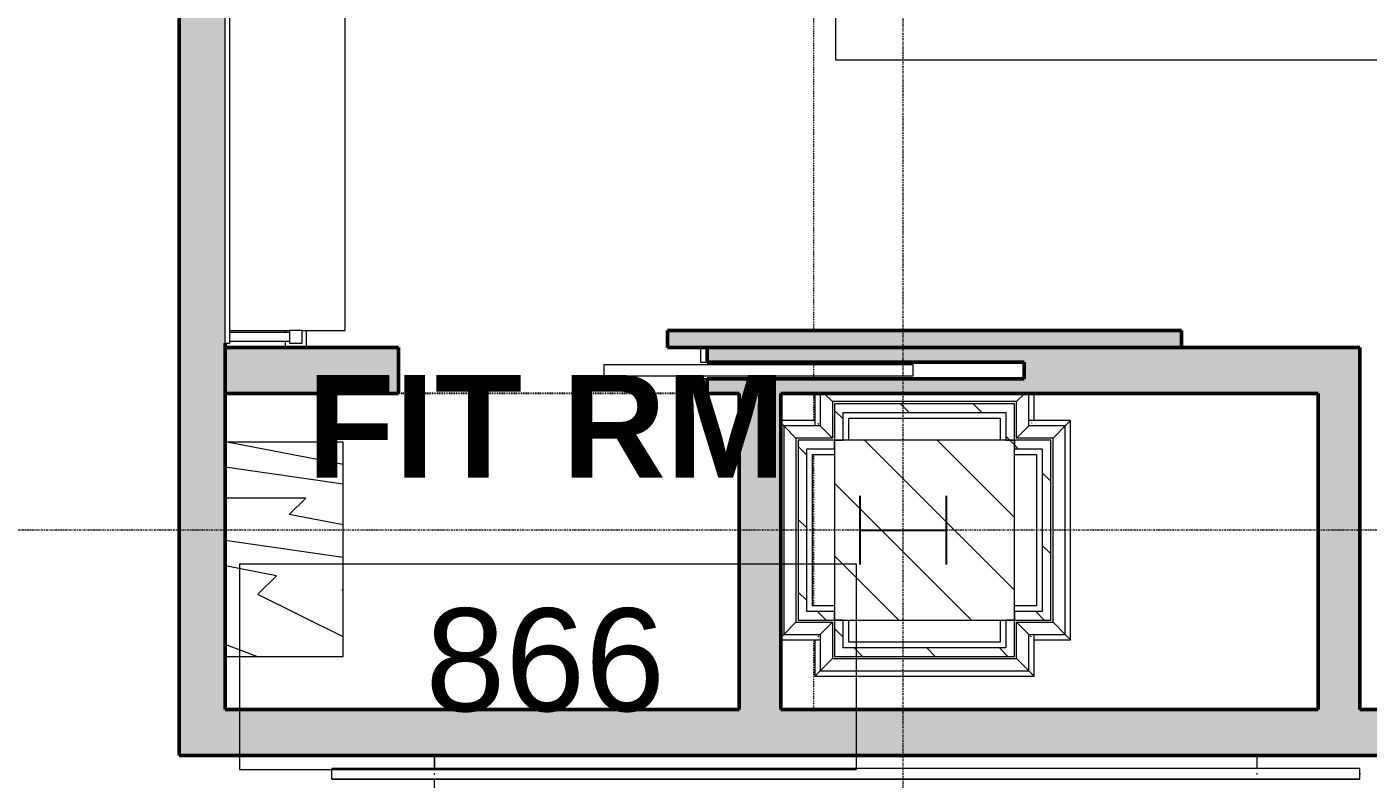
# Model space of a CAD drawing. Header units: inches. Extents: x -956 to 1409, y -1111 to 895.
# Drawn here: x 512.9 to 669.4, y -5.3 to 82.5 of the extents above; entities that cross this region are included whole.
import ezdxf

# ---------------------------------------------------------------- set-up
doc = ezdxf.new("R2010")
doc.units = ezdxf.units.IN
doc.header["$MEASUREMENT"] = 0
for name, pattern in [('Grid Line 1_4_', [0.4375, 0.25, -0.0625, 0.0625, -0.0625]), ('Hidden 3_32_', [0.140625, 0.09375, -0.046875]), ('Overhead 1_16_', [0.101562, 0.0625, -0.039062]), ('Overhead 1_16__2_', [0.101562, 0.0625, -0.039062])]:
    doc.linetypes.add(name, pattern=pattern)
for name, color, linetype, lineweight in [('A-AREA-IDEN', 2, 'Continuous', 9), ('A-DETL', 90, 'Continuous', 13), ('A-DOOR', 31, 'Continuous', 13), ('A-DOOR-FRAM', 31, 'Continuous', 20), ('A-FLOR', 192, 'Continuous', 13), ('A-FLOR-HRAL', 11, 'Continuous', 13), ('A-FLOR-LEVL', 51, 'Continuous', 9), ('A-FLOR-OVHD', 1, 'Overhead 1_16__2_', 9), ('A-WALL-PATT', 111, 'Continuous', 13), ('I-FURN', 30, 'Continuous', 9), ('I-WALL', 2, 'Continuous', 13), ('S-COLS', 52, 'Continuous', 13), ('S-COLS-SYMB', 171, 'Continuous', 20), ('S-GRID', 1, 'Continuous', 9)]:
    doc.layers.add(name, color=color, linetype=linetype, lineweight=lineweight)
doc.styles.add('Arial_3', font='arial.ttf', dxfattribs={"height": 12})
doc.styles.add('Arial_B', font='arialbd.ttf', dxfattribs={"height": 12})
pattern_1 = [(135, (0, 0), (-4.24264, -4.24264), [])]

# ---------------------------------------------------------------- blocks, each defined once
blk = doc.blocks.new('Top Rail Type - Top Rail_Internal_-5390335-8TH FLOOR TELECOM UNDERFLOOR ROUTING PLAN')
at = {"layer": 'A-FLOR-HRAL', "color": 53, "lineweight": 9}
for p, q in [((560.43, -4.06), (548.46, -4.06)), ((548.46, -4.78), (548.46, -4.59)), ((656.43, -4.06), (560.43, -4.06)), ((668.46, -4.06), (656.43, -4.06)), ((668.46, -4.59), (668.46, -4.78)), ((548.46, -5.31), (560.43, -5.31)), ((560.43, -5.31), (656.43, -5.31)), ((656.43, -5.31), (668.46, -5.31))]:
    blk.add_line(p, q, dxfattribs=at)
for points in [[(560.46, -4.78), (560.46, -4.75), (560.46, -4.69), (560.46, -4.62), (560.46, -4.59)], [(656.46, -4.59), (656.46, -4.62), (656.46, -4.69), (656.46, -4.75), (656.46, -4.78)]]:
    blk.add_open_spline(points, degree=3, dxfattribs=at)
blk = doc.blocks.new('Top Rail Type - Top Rail_Internal_-V124-8TH FLOOR TELECOM UNDERFLOOR ROUTING PLAN')
at = {"layer": 'A-FLOR-HRAL', "color": 53, "lineweight": 9}
for p, q in [((548.46, -5.31), (548.46, -4.06)), ((560.46, -4.06), (548.46, -4.06)), ((656.46, -4.06), (560.46, -4.06)), ((668.46, -4.06), (656.46, -4.06)), ((668.46, -5.31), (668.46, -4.06)), ((560.46, -5.31), (548.46, -5.31)), ((656.46, -5.31), (560.46, -5.31)), ((668.46, -5.31), (656.46, -5.31))]:
    blk.add_line(p, q, dxfattribs=at)
blk = doc.blocks.new('Clothes Shelf _ Rack - Clothes Shelf _ Rack-5513145-8TH FLOOR TELECOM UNDERFLOOR ROUTING PLAN')
at = {"layer": 'I-FURN', "color": 53}
for p, q in [((-24, 0), (24, 0)), ((-24, 0), (-24, -0.5)), ((24, 0), (24, -0.5)), ((24, -0.5), (-24, -0.5)), ((-23.76, -0.5), (-23.76, -7.5)), ((-22.76, -7.5), (-22.76, -0.5)), ((-22.5, -0.5), (-22.5, -7.5)), ((22.5, -7.5), (22.5, -0.5)), ((22.74, -0.5), (22.74, -7.5)), ((23.74, -7.5), (23.74, -0.5)), ((-23.76, -7), (-24.5, -7)), ((-22.5, -7.5), (-24, -7.5)), ((-24, -7.5), (-24, -9)), ((-22.5, -7), (-22.76, -7)), ((-22.5, -9), (-22.5, -7.5)), ((22.74, -7), (22.5, -7)), ((24, -7.5), (22.5, -7.5)), ((22.5, -7.5), (22.5, -9)), ((24, -7), (23.74, -7)), ((24, -9), (24, -7.5)), ((-24, -9), (-22.5, -9)), ((-22.5, -9), (-22.5, -14)), ((22.5, -14), (22.5, -9)), ((22.5, -9), (24, -9)), ((-24.5, -9.5), (-22.5, -9.5)), ((22.5, -9.5), (24, -9.5)), ((-22.5, -14), (22.5, -14))]:
    blk.add_line(p, q, dxfattribs=at)
blk = doc.blocks.new('Single-Pocket - 36_ x96_-5644768-8TH FLOOR TELECOM UNDERFLOOR ROUTING PLAN')
at = {"layer": 'A-DOOR', "color": 133, "lineweight": 20}
for p, q in [((-42, -0.6875), (-42, 0.6875)), ((-42, 0.6875), (-6, 0.6875)), ((-6, 0.6875), (-6, -0.6875)), ((-6, -0.6875), (-42, -0.6875))]:
    blk.add_line(p, q, dxfattribs=at)
at = {"layer": 'A-DOOR-FRAM', "color": 133}
for p, q in [((-17.25, 2.6875), (-18, 2.6875)), ((-17.25, 0.9625), (-17.25, 2.6875)), ((-18, 0.9625), (-17.25, 0.9625)), ((-17.25, -0.9625), (-18, -0.9625)), ((-17.25, -2.6875), (-17.25, -0.9625))]:
    blk.add_line(p, q, dxfattribs=at)
blk = doc.blocks.new('Plywood Cube - Plywood Cube - Pine-4332318-8TH FLOOR TELECOM UNDERFLOOR ROUTING PLAN')
at = {"layer": 'I-FURN'}
h = blk.add_hatch(dxfattribs=at)
h.set_pattern_fill('FP_57', color=256, style=0, pattern_type=2)
h.set_pattern_definition([(90, (0, 48), (-96, 6e-15), [96, -96]), (90, (48, 48), (-96, 6e-15), [96, -96]), (180, (48, 48), (-2e-14, -192), [48, -48]), (180, (48, 144), (-2e-14, -192), [48, -48]), (90, (0, 144), (-96, 6e-15), [48, -144]), (90, (48, 144), (-96, 6e-15), [48, -144]), (90, (0, 0), (-96, 6e-15), [48, -144]), (90, (48, 0), (-96, 6e-15), [48, -144]), (78.69, (12.966, 53.704), (96.001, 576), [38, -941.012]), (105.524, (22.95, 81.338), (-95.9989, 384.0006), [10, -1783.428]), (78.69, (22.749, 81.357), (96.001, 576.0002), [59, -920.012]), (75.96, (5.2, 55.214), (-0.001, 192), [49.19, -346.627]), (118.301, (22.304, 93.242), (-1248.00988, 2303.99466), [11, -2823.846]), (81.87, (22.246, 93.233), (95.9991, 768.0004), [28.604, -1329.041]), (109.983, (27.883, 117.09), (-479.99733, 1344.0009), [4.75, -2242.552]), (81.87, (27.857, 117.094), (95.9991, 768.0004), [24, -1333.645]), (68.962, (3.324, 76.95), (288.0068, 767.997), [37, -2637.251]), (118.301, (20.37, 104.434), (-1248.00988, 2303.99466), [8, -2826.846]), (79.114, (20.376, 104.42), (288.01243, 1535.9977), [25, -2516.735]), (135, (27.03, 127.054), (-96, 7e-15), [2.703, -268.826]), (90, (27.03, 127.05), (-96, 6e-15), [15, -177]), (63.435, (1.91, 94.21), (96, 0.0005), [32, -182.663]), (135, (19.654, 119.456), (-96, 7e-15), [4.703, -266.826]), (81.87, (19.629, 119.459), (95.9991, 768.0004), [22.222, -1335.423]), (63.435, (3.21, 107.6), (96, 0.0005), [28, -186.663]), (135, (17.95, 130.47), (-96, 7e-15), [3, -268.53]), (79.114, (17.963, 130.469), (288.01243, 1535.99772), [13.782, -2527.953]), (68.962, (4.207, 121.461), (288.0068, 767.99703), [17.608, -2656.642]), (159.444, (14.263, 136.479), (-1056.0003, 383.9991), [4, -1636.449]), (90, (14.26, 136.465), (-96, 6e-15), [5.59, -186.41]), (75.96, (18.71, 51.846), (-0.001, 192), [21, -374.818]), (118.301, (26.937, 66.348), (-1248.0099, 2303.99466), [6.66, -2828.186]), (79.114, (26.996, 66.325), (288.01243, 1535.9977), [76, -2465.735]), (79.114, (28.996, 50.588), (288.0124, 1535.9977), [42.203, -2499.532]), (105.068, (38.823, 85.263), (-95.99646, 384.001), [7, -2577.879]), (79.114, (38.861, 85.254), (288.01243, 1535.9977), [43, -2498.735]), (79.114, (36.042, 49.218), (288.0124, 1535.9977), [19.193, -2522.542]), (109.983, (42.762, 59.604), (-479.9973, 1344.0009), [9, -2238.302]), (84.806, (42.706, 59.61), (95.9918, 1152.0003), [33.914, -2086.795]), (79.114, (14.259, 142.054), (288.01243, 1535.99772), [1.982, -2539.753]), (68.962, (-0.004, 110.486), (288.0068, 767.99703), [11.755, -2662.495]), (68.962, (-0.007, 122.003), (288.0068, 767.99703), [23.565, -2650.685]), (79.114, (0.013, 130.747), (288.01243, 1535.9977), [13.498, -2528.237]), (72.897, (-0.018, 97.395), (288.00472, 959.99903), [10.718, -2600.764]), (75.964, (-0.002, 87.047), (-0.001, 192), [7.443, -388.375]), (75.964, (-0.004, 63.57), (-0.001, 192), [13.788, -382.03]), (81.87, (4.192, 48.001), (95.999, 768.0004), [7.281, -1350.364]), (74.055, (11.44, 47.999), (95.997, 384.0004), [5.913, -1391.868]), (90, (18.71, 48), (-96, 6e-15), [3.844, -188.156]), (74.055, (28.212, 48), (95.9969, 384.0004), [2.7, -1395.081]), (90, (36.02, 48), (-96, 6e-15), [1.22, -190.78]), (84.806, (18.847, 68.9), (95.9918, 1152.0003), [7.202, -2113.508]), (63.44, (19.5, 76.07), (96, 0.0005), [4, -210.66]), (90, (21.3, 65.64), (-96, 6e-15), [14, -178]), (63.44, (18.03, 59.16), (96, 0.0005), [7.26, -207.405]), (84.806, (17.992, 59.173), (95.9918, 1152.0003), [9.765, -2110.944]), (63.435, (22.76, 141.46), (96, 0.0005), [2.85, -211.814]), (63.435, (27.04, 142.05), (96, 0.0005), [2.184, -212.48]), (68.962, (31.223, 140.857), (288.00678, 767.99703), [3.367, -2670.883]), (63.435, (34.18, 139.23), (96, 0.0005), [5.34, -209.323]), (75.964, (43.53, 134.043), (-0.001, 192), [4.95, -390.867]), (109.983, (44.558, 131.223), (-479.99733, 1344.0009), [3, -2244.302]), (68.962, (44.556, 131.224), (288.00678, 767.99703), [6, -2668.251]), (90, (46.71, 136.825), (-96, 6e-15), [4, -188]), (45, (44.73, 138.846), (96, 0), [2.8, -268.73]), (63.435, (41.43, 140.94), (96, 0.0005), [3.43, -211.23]), (75.964, (47.023, 127.47), (-0.001, 192), [4.035, -391.783]), (75.964, (45.717, 93.39), (-0.001, 192), [9.427, -386.392]), (90, (96, 48), (-96, 6e-15), [96, -96]), (90, (48, 48), (-96, 6e-15), [96, -96]), (100.886, (82.896, 53.677), (-288.01243, 1535.9977), [38, -2503.735]), (74.932, (73.089, 81.328), (95.99646, 384.001), [10, -2574.879]), (100.886, (73.036, 81.315), (-288.01243, 1535.9977), [59, -2482.735]), (104.036, (90.8, 55.214), (0.001, 192), [49.19, -346.627]), (61.699, (73.696, 93.242), (1248.00988, 2303.99466), [11, -2823.846]), (98.13, (73.754, 93.233), (-95.9991, 768.0004), [28.604, -1329.041]), (70.017, (68.117, 117.09), (479.99733, 1344.0009), [4.75, -2242.552]), (98.13, (68.143, 117.094), (-95.9991, 768.0004), [24, -1333.645]), (111.038, (92.676, 76.95), (-288.00678, 767.99703), [37, -2637.251]), (61.699, (75.63, 104.434), (1248.00988, 2303.99466), [8, -2826.846]), (100.886, (75.624, 104.42), (-288.01243, 1535.99772), [25, -2516.735]), (45, (68.97, 127.054), (96, 0), [2.703, -268.826]), (90, (68.97, 127.05), (-96, 6e-15), [15, -177]), (116.565, (94.09, 94.21), (-96, 0.0005), [32, -182.663]), (45, (76.346, 119.456), (96, 0), [4.703, -266.826]), (98.13, (76.371, 119.459), (-95.9991, 768.0004), [22.222, -1335.423]), (116.565, (92.79, 107.6), (-96, 0.0005), [28, -186.663]), (45, (78.05, 130.47), (96, 0), [3, -268.53]), (100.886, (78.037, 130.469), (-288.01243, 1535.99772), [13.782, -2527.953]), (111.038, (91.793, 121.461), (-288.00678, 767.99703), [17.608, -2656.642]), (20.556, (81.737, 136.479), (1056.0003, 383.9991), [4, -1636.449]), (90, (81.74, 136.465), (-96, 6e-15), [5.59, -186.41]), (104.036, (77.29, 51.846), (0.001, 192), [21, -374.818]), (61.699, (69.063, 66.348), (1248.00988, 2303.99466), [6.66, -2828.186]), (100.886, (69.004, 66.325), (-288.01243, 1535.9977), [76, -2465.735]), (100.886, (67.004, 50.588), (-288.01243, 1535.9977), [42.203, -2499.532]), (74.932, (57.177, 85.263), (95.99646, 384.001), [7, -2577.879]), (100.886, (57.139, 85.254), (-288.01243, 1535.9977), [43, -2498.735]), (100.886, (59.958, 49.218), (-288.01243, 1535.9977), [19.193, -2522.542]), (70.017, (53.238, 59.604), (479.9973, 1344.0009), [9, -2238.302]), (95.194, (53.294, 59.61), (-95.9918, 1152.0003), [33.914, -2086.795]), (100.886, (81.741, 142.054), (-288.01243, 1535.99772), [1.982, -2539.753]), (111.038, (96.004, 110.486), (-288.00678, 767.99703), [11.755, -2662.495]), (111.038, (96.007, 122.003), (-288.00678, 767.99703), [23.565, -2650.685]), (100.886, (95.987, 130.747), (-288.01243, 1535.99772), [13.498, -2528.237]), (107.103, (96.018, 97.395), (-288.00472, 959.99903), [10.718, -2600.764]), (104.036, (96, 87.047), (0.001, 192), [7.443, -388.375]), (104.036, (96.004, 63.57), (0.001, 192), [13.788, -382.03]), (98.13, (91.808, 48.001), (-95.9991, 768.0004), [7.281, -1350.364]), (105.945, (84.56, 47.999), (-95.9969, 384.0004), [5.913, -1391.868]), (90, (77.29, 48), (-96, 6e-15), [3.844, -188.156]), (105.945, (67.788, 48), (-95.9969, 384.0004), [2.7, -1395.081]), (90, (59.98, 48), (-96, 6e-15), [1.22, -190.78]), (95.194, (77.153, 68.9), (-95.9918, 1152.0003), [7.202, -2113.508]), (116.565, (76.5, 76.07), (-96, 0.0005), [4, -210.663]), (90, (74.7, 65.64), (-96, 6e-15), [14, -178]), (116.565, (77.97, 59.16), (-96, 0.0005), [7.257, -207.405]), (95.194, (78.008, 59.173), (-95.9918, 1152.0003), [9.765, -2110.944]), (116.565, (73.24, 141.46), (-96, 0.0005), [2.85, -211.814]), (116.565, (68.96, 142.05), (-96, 0.0005), [2.184, -212.48]), (111.038, (64.777, 140.857), (-288.00678, 767.99703), [3.367, -2670.883]), (116.565, (61.82, 139.23), (-96, 0.0005), [5.34, -209.323]), (104.036, (52.47, 134.043), (0.001, 192), [4.95, -390.867]), (70.017, (51.442, 131.223), (479.99733, 1344.0009), [3, -2244.302]), (111.038, (51.444, 131.224), (-288.00678, 767.99703), [6, -2668.251]), (90, (49.29, 136.825), (-96, 6e-15), [4, -188]), (135, (51.27, 138.846), (-96, 7e-15), [2.8, -268.73]), (116.565, (54.57, 140.94), (-96, 0.0005), [3.43, -211.23]), (104.036, (48.977, 127.47), (0.001, 192), [4.035, -391.783]), (104.036, (50.283, 93.39), (0.001, 192), [9.427, -386.392]), (180, (96, 144), (-2e-14, -192), [48, -48]), (180, (96, 48), (-2e-14, -192), [48, -48]), (90, (96, 0), (-96, 6e-15), [48, -144]), (90, (96, 144), (-96, 6e-15), [48, -144]), (79.114, (13.104, 149.677), (288.01243, 1535.99772), [38, -2503.735]), (105.068, (22.911, 177.328), (-95.99646, 384.001), [10, -2574.879]), (79.114, (22.92, 177.324), (288.01243, 1535.99772), [14.948, -2526.787]), (75.964, (5.2, 151.213), (-0.001, 192), [42.038, -353.78]), (118.301, (22.286, 189.232), (-1248.00988, 2303.99466), [3.139, -2831.707]), (81.87, (22.275, 189.228), (95.9991, 768.0004), [2.799, -1354.846]), (68.962, (3.329, 172.948), (288.00678, 767.99703), [20.41, -2653.841]), (63.435, (1.81, 190.265), (96, 0.0005), [1.943, -212.72]), (75.964, (18.71, 147.846), (-0.001, 192), [21, -374.818]), (118.301, (26.937, 162.348), (-1248.00988, 2303.99466), [6.66, -2828.186]), (79.114, (26.951, 162.334), (288.01243, 1535.99772), [30.215, -2511.52]), (79.114, (28.996, 146.588), (288.01243, 1535.99772), [42.203, -2499.532]), (105.068, (38.823, 181.263), (-95.99646, 384.001), [7, -2577.879]), (79.114, (38.83, 181.26), (288.01243, 1535.99772), [10.939, -2530.796]), (79.114, (36.042, 145.218), (288.01243, 1535.99772), [19.193, -2522.542]), (109.983, (42.762, 155.604), (-479.99733, 1344.00092), [9, -2238.302]), (84.806, (42.706, 155.61), (95.99177, 1152.00028), [33.914, -2086.795]), (75.964, (-0.002, 183.047), (-0.001, 192), [7.443, -388.375]), (75.964, (-0.004, 159.57), (-0.001, 192), [13.788, -382.03]), (81.87, (4.192, 144.001), (95.9991, 768.0004), [7.281, -1350.364]), (74.055, (11.44, 143.999), (95.9969, 384.0004), [5.913, -1391.868]), (90, (18.71, 144), (-96, 6e-15), [3.844, -188.156]), (74.055, (28.212, 144), (95.9969, 384.0004), [2.7, -1395.081]), (90, (36.02, 144), (-96, 6e-15), [1.22, -190.78]), (84.806, (18.847, 164.9), (95.99177, 1152.00028), [7.202, -2113.508]), (63.435, (19.5, 172.07), (96, 0.0005), [4, -210.663]), (90, (21.3, 161.64), (-96, 6e-15), [14, -178]), (63.435, (18.03, 155.16), (96, 0.0005), [7.257, -207.405]), (84.806, (17.992, 155.173), (95.99177, 1152.00028), [9.765, -2110.944]), (75.964, (45.72, 189.39), (-0.001, 192), [2.69, -393.128]), (100.886, (82.896, 149.677), (-288.01243, 1535.99772), [38, -2503.735]), (74.932, (73.089, 177.328), (95.99646, 384.001), [10, -2574.879]), (100.886, (73.08, 177.324), (-288.01243, 1535.99772), [14.948, -2526.787]), (104.036, (90.8, 151.213), (0.001, 192), [42.038, -353.78]), (61.699, (73.714, 189.232), (1248.00988, 2303.99466), [3.139, -2831.707]), (98.13, (73.725, 189.228), (-95.9991, 768.00044), [2.799, -1354.846]), (111.038, (92.671, 172.948), (-288.00678, 767.99703), [20.41, -2653.841]), (116.565, (94.19, 190.265), (-96, 0.0005), [1.943, -212.72]), (104.036, (77.29, 147.846), (0.001, 192), [21, -374.818]), (61.699, (69.063, 162.348), (1248.00988, 2303.99466), [6.66, -2828.186]), (100.886, (69.049, 162.334), (-288.01243, 1535.99772), [30.215, -2511.52]), (100.886, (67.004, 146.588), (-288.01243, 1535.99772), [42.203, -2499.532]), (74.932, (57.177, 181.263), (95.99646, 384.001), [7, -2577.879]), (100.886, (57.17, 181.26), (-288.01243, 1535.99772), [10.939, -2530.796]), (100.886, (59.958, 145.218), (-288.01243, 1535.99772), [19.193, -2522.542]), (70.017, (53.238, 155.604), (479.99733, 1344.00092), [9, -2238.302]), (95.194, (53.294, 155.61), (-95.99177, 1152.00028), [33.914, -2086.795]), (104.036, (96, 183.047), (0.001, 192), [7.443, -388.375]), (104.036, (96.004, 159.57), (0.001, 192), [13.788, -382.03]), (98.13, (91.808, 144.001), (-95.9991, 768.0004), [7.281, -1350.364]), (105.945, (84.56, 143.999), (-95.9969, 384.0004), [5.913, -1391.868]), (90, (77.29, 144), (-96, 6e-15), [3.844, -188.156]), (105.945, (67.788, 144), (-95.9969, 384.0004), [2.7, -1395.081]), (90, (59.98, 144), (-96, 6e-15), [1.22, -190.78]), (95.194, (77.153, 164.9), (-95.99177, 1152.00028), [7.202, -2113.508]), (116.565, (76.5, 172.07), (-96, 0.0005), [4, -210.663]), (90, (74.7, 161.64), (-96, 6e-15), [14, -178]), (116.565, (77.97, 155.16), (-96, 0.0005), [7.257, -207.405]), (95.194, (78.008, 155.173), (-95.99177, 1152.00028), [9.765, -2110.944]), (104.036, (50.28, 189.39), (0.001, 192), [2.69, -393.128]), (79.114, (25.801, -0.008), (288.0124, 1535.9977), [44.052, -2497.683]), (75.96, (15.38, 0.001), (-0.001, 192), [7.153, -388.665]), (118.3, (20.823, 0.01), (-1248.0099, 2303.9947), [7.861, -2826.985]), (81.87, (22.639, 0.004), (95.999, 768.0004), [25.805, -1331.841]), (109.983, (27.883, 21.09), (-479.9973, 1344.0009), [4.75, -2242.552]), (81.87, (27.857, 21.094), (95.999, 768.0004), [24, -1333.645]), (68.962, (10.645, 0.002), (288.0068, 767.997), [16.59, -2657.66]), (118.3, (20.37, 8.434), (-1248.0099, 2303.9947), [8, -2826.846]), (79.114, (20.376, 8.42), (288.0124, 1535.9977), [25, -2516.735]), (135, (27.03, 31.054), (-96, 7e-15), [2.703, -268.826]), (90, (27.03, 31.05), (-96, 6e-15), [15, -177]), (63.44, (2.785, -0.05), (96, 0.0005), [30.06, -184.606]), (135, (19.654, 23.456), (-96, 7e-15), [4.703, -266.826]), (81.87, (19.629, 23.459), (95.999, 768.0004), [22.222, -1335.423]), (63.44, (3.21, 11.6), (96, 0.0005), [28, -186.66]), (135, (17.95, 34.47), (-96, 7e-15), [3, -268.53]), (79.114, (17.963, 34.469), (288.0124, 1535.9977), [13.782, -2527.953]), (68.962, (4.207, 25.461), (288.0068, 767.997), [17.608, -2656.642]), (159.444, (14.263, 40.479), (-1056.0003, 383.999), [4, -1636.449]), (90, (14.26, 40.465), (-96, 6e-15), [5.59, -186.41]), (79.114, (32.732, -0.009), (288.0124, 1535.9977), [45.785, -2495.95]), (79.114, (40.938, -0.006), (288.0124, 1535.9977), [32.061, -2509.674]), (79.114, (14.259, 46.054), (288.0124, 1535.9977), [1.982, -2539.753]), (68.962, (-0.004, 14.486), (288.0068, 767.997), [11.755, -2662.495]), (68.962, (-0.007, 26.003), (288.0068, 767.997), [23.565, -2650.685]), (79.114, (0.013, 34.747), (288.0124, 1535.9977), [13.498, -2528.237]), (72.897, (-0.018, 1.395), (288.0047, 959.999), [10.718, -2600.764]), (63.44, (22.76, 45.46), (96, 0.0005), [2.85, -211.814]), (63.44, (27.04, 46.05), (96, 0.0005), [2.184, -212.48]), (68.962, (31.223, 44.857), (288.0068, 767.997), [3.367, -2670.883]), (63.44, (34.18, 43.23), (96, 0.0005), [5.34, -209.32]), (75.964, (43.53, 38.043), (-0.001, 192), [4.95, -390.867]), (109.983, (44.558, 35.223), (-479.9973, 1344.0009), [3, -2244.302]), (68.962, (44.556, 35.224), (288.0068, 767.997), [6, -2668.251]), (90, (46.71, 40.825), (-96, 6e-15), [4, -188]), (45, (44.73, 42.846), (96, 0), [2.8, -268.73]), (63.44, (41.43, 44.94), (96, 0.0005), [3.43, -211.23]), (75.964, (47.023, 31.47), (-0.001, 192), [4.035, -391.783]), (75.96, (46.37, 0.001), (-0.001, 192), [6.736, -389.08]), (100.886, (70.199, -0.008), (-288.01243, 1535.9977), [44.052, -2497.683]), (104.036, (80.62, 0.001), (0.001, 192), [7.153, -388.665]), (61.699, (75.177, 0.01), (1248.0099, 2303.99466), [7.861, -2826.985]), (98.13, (73.361, 0.004), (-95.9991, 768.0004), [25.805, -1331.841]), (70.017, (68.117, 21.09), (479.9973, 1344.0009), [4.75, -2242.552]), (98.13, (68.143, 21.094), (-95.9991, 768.0004), [24, -1333.645]), (111.038, (85.355, 0.002), (-288.0068, 767.99703), [16.59, -2657.66]), (61.699, (75.63, 8.434), (1248.0099, 2303.99466), [8, -2826.846]), (100.886, (75.624, 8.42), (-288.01243, 1535.9977), [25, -2516.735]), (45, (68.97, 31.054), (96, 0), [2.703, -268.826]), (90, (68.97, 31.05), (-96, 6e-15), [15, -177]), (116.565, (93.215, -0.05), (-96, 0.0005), [30.057, -184.606]), (45, (76.346, 23.456), (96, 0), [4.703, -266.826]), (98.13, (76.371, 23.459), (-95.9991, 768.0004), [22.222, -1335.423]), (116.565, (92.79, 11.6), (-96, 0.0005), [28, -186.663]), (45, (78.05, 34.47), (96, 0), [3, -268.53]), (100.886, (78.037, 34.469), (-288.01243, 1535.9977), [13.782, -2527.953]), (111.038, (91.793, 25.461), (-288.0068, 767.99703), [17.608, -2656.642]), (20.556, (81.737, 40.479), (1056.0003, 383.9991), [4, -1636.449]), (90, (81.74, 40.465), (-96, 6e-15), [5.59, -186.41]), (100.886, (63.268, -0.009), (-288.0124, 1535.9977), [45.785, -2495.95]), (100.886, (55.062, -0.006), (-288.0124, 1535.9977), [32.061, -2509.674]), (100.886, (81.741, 46.054), (-288.01243, 1535.9977), [1.982, -2539.753]), (111.038, (96.004, 14.486), (-288.0068, 767.99703), [11.755, -2662.495]), (111.038, (96.007, 26.003), (-288.0068, 767.99703), [23.565, -2650.685]), (100.886, (95.987, 34.747), (-288.01243, 1535.9977), [13.498, -2528.237]), (107.103, (96.018, 1.395), (-288.00472, 959.99903), [10.718, -2600.764]), (116.565, (73.24, 45.46), (-96, 0.0005), [2.85, -211.814]), (116.56, (68.96, 46.05), (-96, 0.0005), [2.184, -212.48]), (111.038, (64.777, 44.857), (-288.0068, 767.997), [3.367, -2670.883]), (116.56, (61.82, 43.23), (-96, 0.0005), [5.34, -209.32]), (104.036, (52.47, 38.043), (0.001, 192), [4.95, -390.867]), (70.017, (51.442, 35.223), (479.9973, 1344.0009), [3, -2244.302]), (111.038, (51.444, 35.224), (-288.0068, 767.997), [6, -2668.251]), (90, (49.29, 40.825), (-96, 6e-15), [4, -188]), (135, (51.27, 42.846), (-96, 7e-15), [2.8, -268.73]), (116.56, (54.57, 44.94), (-96, 0.0005), [3.43, -211.23]), (104.036, (48.977, 31.47), (0.001, 192), [4.035, -391.783]), (104.04, (49.63, 0.001), (0.001, 192), [6.736, -389.08]), (90, (18.71, 48), (-96, 6e-15), [3.844, -188.156]), (74.055, (28.212, 48), (95.9969, 384.0004), [2.7, -1395.081]), (90, (36.02, 48), (-96, 6e-15), [1.22, -190.78]), (90, (77.29, 48), (-96, 6e-15), [3.844, -188.156]), (105.945, (67.788, 48), (-95.9969, 384.0004), [2.7, -1395.081]), (90, (59.98, 48), (-96, 6e-15), [1.22, -190.78])])
h.paths.add_polyline_path([(-12.5, 0.68), (-12.5, -6.88), (12.5, -6.88), (12.5, 6.87), (-12.5, 6.87)], flags=0)
at = {"layer": 'I-FURN', "color": 53}
for p, q in [((-12.5, 6.87), (-12.5, -6.88)), ((12.5, -6.88), (12.5, 6.87)), ((-12.5, -6.88), (12.5, -6.88))]:
    blk.add_line(p, q, dxfattribs=at)
blk = doc.blocks.new('18433_1 - AEO NY - CENTRAL_rvt-1-8TH FLOOR TELECOM UNDERFLOOR ROUTING PLAN')
at = {"layer": 'A-WALL-PATT', "lineweight": 5}
for points in [[(532.18, -2.56), (536.02, -2.56), (536.02, 421.19), (530.65, 421.19), (530.65, -2.56)], [(714.52, -2.56), (714.52, 2.81), (536.02, 2.81), (536.02, -2.56), (708.97, -2.56)]]:
    blk.add_hatch(color=9, dxfattribs=at).paths.add_polyline_path(points, flags=0)
at = {"layer": 'A-WALL-PATT'}
for points in [[(620.57, 45.08), (647.65, 45.08), (647.65, 47.08), (587.65, 47.08), (587.65, 45.08), (609.52, 45.08)], [(600.9, 2.81), (600.9, 39.71), (596.02, 39.71), (596.02, 2.81), (598.47, 2.81)], [(668.46, 2.81), (668.46, 39.71), (663.59, 39.71), (663.59, 2.81), (664.77, 2.81)]]:
    blk.add_hatch(color=253, dxfattribs=at).paths.add_polyline_path(points, flags=0)
h = blk.add_hatch(color=253, dxfattribs=at)
h.paths.add_polyline_path([(668.46, 39.71), (668.46, 45.08), (592.27, 45.08), (592.27, 43.36), (629.27, 43.36), (629.27, 41.43), (592.27, 41.43), (592.27, 39.71), (664.77, 39.71)], flags=0)
h.paths.add_polyline_path([(536.02, 39.71), (556.27, 39.71), (556.27, 45.08), (536.02, 45.08)], flags=0)
at = {"layer": 'S-COLS', "lineweight": 9}
h = blk.add_hatch(dxfattribs=at)
h.set_pattern_fill('FP_1', color=53, style=0, pattern_type=2)
h.set_pattern_definition(pattern_1)
h.paths.add_polyline_path([(627.15, 34.26), (628.15, 34.26), (628.15, 38.51), (607.15, 38.51), (607.15, 34.26), (608.15, 34.26), (608.15, 37.51), (627.15, 37.51)], flags=0)
h = blk.add_hatch(dxfattribs=at)
h.set_pattern_fill('FP_1', color=53, style=0, pattern_type=2)
h.set_pattern_definition(pattern_1)
h.paths.add_polyline_path([(607.15, 13.26), (607.15, 14.26), (603.9, 14.26), (603.9, 33.26), (607.15, 33.26), (607.15, 34.26), (602.9, 34.26), (602.9, 13.26)], flags=0)
h = blk.add_hatch(dxfattribs=at)
h.set_pattern_fill('FP_1', color=53, style=0, pattern_type=2)
h.set_pattern_definition(pattern_1)
h.paths.add_polyline_path([(609.52, 13.26), (628.15, 13.26), (628.15, 34.26), (607.15, 34.26), (607.15, 13.26)], flags=0)
h = blk.add_hatch(dxfattribs=at)
h.set_pattern_fill('FP_1', color=53, style=0, pattern_type=2)
h.set_pattern_definition(pattern_1)
h.paths.add_polyline_path([(631.62, 13.26), (632.4, 13.26), (632.4, 34.26), (628.15, 34.26), (628.15, 33.26), (631.4, 33.26), (631.4, 14.26), (628.15, 14.26), (628.15, 13.26)], flags=0)
h = blk.add_hatch(dxfattribs=at)
h.set_pattern_fill('FP_1', color=53, style=0, pattern_type=2)
h.set_pattern_definition(pattern_1)
h.paths.add_polyline_path([(620.57, 9.01), (628.15, 9.01), (628.15, 13.26), (627.15, 13.26), (627.15, 10.01), (608.15, 10.01), (608.15, 13.26), (607.15, 13.26), (607.15, 9.01)], flags=0)
at = {"layer": 'A-FLOR', "color": 253}
for p, q in [((560.46, -4.06), (560.46, -2.56)), ((560.46, -59.81), (560.46, -5.31))]:
    blk.add_line(p, q, dxfattribs=at)
at = {"layer": 'A-FLOR-LEVL', "color": 53}
for p, q in [((560.46, -2.56), (560.46, -4.06)), ((656.46, -2.56), (656.46, -4.06))]:
    blk.add_line(p, q, dxfattribs=at)
at = {"layer": 'A-FLOR-OVHD', "color": 53, "linetype": 'Overhead 1_16_'}
for p, q in [((604.68, 120.8), (604.68, 47.08)), ((604.68, 43.36), (604.68, 41.43)), ((604.68, 39.71), (604.68, 36.53)), ((604.68, 32.59), (604.68, 14.92)), ((604.68, 10.97), (604.68, 2.81))]:
    blk.add_line(p, q, dxfattribs=at)
at = {"layer": 'I-WALL', "color": 213, "lineweight": 50}
for p, q in [((530.65, 421.19), (530.65, -2.56)), ((647.65, 47.08), (587.65, 47.08)), ((587.65, 47.08), (587.65, 45.08)), ((647.65, 45.08), (647.65, 47.08)), ((536.02, 2.81), (536.02, 45.58)), ((556.27, 45.08), (536.02, 45.08)), ((536.02, 45.08), (536.02, 39.71)), ((556.27, 39.71), (556.27, 45.08)), ((587.65, 45.08), (647.65, 45.08)), ((668.46, 45.08), (592.27, 45.08)), ((592.27, 45.08), (592.27, 43.36)), ((668.46, 39.71), (668.46, 45.08)), ((592.27, 43.36), (629.27, 43.36)), ((629.27, 43.36), (629.27, 41.43)), ((629.27, 41.43), (592.27, 41.43)), ((592.27, 41.43), (592.27, 39.71)), ((536.02, 39.71), (556.27, 39.71)), ((592.27, 39.71), (596.02, 39.71)), ((596.02, 39.71), (596.02, 2.81)), ((600.9, 39.71), (663.59, 39.71)), ((600.9, 2.81), (600.9, 39.71)), ((663.59, 39.71), (663.59, 2.81)), ((668.46, 2.81), (668.46, 39.71)), ((596.02, 2.81), (536.02, 2.81)), ((663.59, 2.81), (600.9, 2.81)), ((714.52, 2.81), (668.46, 2.81)), ((530.65, -2.56), (536.02, -2.56)), ((536.02, -2.56), (714.52, -2.56))]:
    blk.add_line(p, q, dxfattribs=at)
at = {"layer": 'S-COLS', "color": 53, "lineweight": 9}
for p, q in [((604.86, 39.71), (604.86, 35.92)), ((605.48, 39.71), (605.48, 35.92)), ((606.9, 38.76), (605.94, 39.71)), ((628.4, 38.76), (629.35, 39.71)), ((629.81, 35.92), (629.81, 39.71)), ((630.44, 36.54), (630.44, 39.71)), ((606.9, 38.76), (606.9, 34.51)), ((628.4, 38.76), (606.9, 38.76)), ((628.4, 34.51), (628.4, 38.76)), ((604.86, 36.54), (600.9, 36.54)), ((608.81, 34.26), (608.81, 36.84)), ((608.81, 36.84), (626.48, 36.84)), ((626.48, 36.84), (626.48, 34.26)), ((634.69, 36.54), (629.81, 36.54)), ((634.69, 10.97), (634.69, 36.54)), ((602.65, 34.51), (601.23, 35.92)), ((601.23, 35.92), (601.23, 11.59)), ((605.48, 35.92), (601.23, 35.92)), ((602.65, 34.51), (602.65, 13.01)), ((606.9, 34.51), (602.65, 34.51)), ((606.9, 34.51), (605.48, 35.92)), ((628.4, 34.51), (629.81, 35.92)), ((632.65, 34.51), (628.4, 34.51)), ((634.06, 35.92), (629.81, 35.92)), ((632.65, 34.51), (634.06, 35.92)), ((632.65, 13.01), (632.65, 34.51)), ((634.06, 11.59), (634.06, 35.92)), ((604.56, 14.92), (604.56, 32.59)), ((604.56, 32.59), (607.15, 32.59)), ((628.15, 32.59), (630.73, 32.59)), ((630.73, 32.59), (630.73, 14.92)), ((607.15, 14.92), (604.56, 14.92)), ((630.73, 14.92), (628.15, 14.92)), ((602.65, 13.01), (601.23, 11.59)), ((602.65, 13.01), (606.9, 13.01)), ((606.9, 13.01), (605.48, 11.59)), ((606.9, 13.01), (606.9, 8.76)), ((608.81, 10.67), (608.81, 13.26)), ((626.48, 13.26), (626.48, 10.67)), ((628.4, 13.01), (632.65, 13.01)), ((628.4, 13.01), (629.81, 11.59)), ((628.4, 8.76), (628.4, 13.01)), ((632.65, 13.01), (634.06, 11.59)), ((600.9, 10.97), (605.48, 10.97)), ((601.23, 11.59), (605.48, 11.59)), ((604.86, 10.97), (604.86, 6.72)), ((605.48, 11.59), (605.48, 7.34)), ((629.81, 11.59), (634.06, 11.59)), ((629.81, 7.34), (629.81, 11.59)), ((630.44, 6.72), (630.44, 11.59)), ((630.44, 10.97), (634.69, 10.97)), ((626.48, 10.67), (608.81, 10.67)), ((606.9, 8.76), (605.48, 7.34)), ((606.9, 8.76), (628.4, 8.76)), ((628.4, 8.76), (629.81, 7.34)), ((604.86, 6.72), (630.44, 6.72)), ((605.48, 7.34), (629.81, 7.34))]:
    blk.add_line(p, q, dxfattribs=at)
at = {"layer": 'S-COLS', "color": 133, "lineweight": 20}
for p, q in [((628.15, 38.51), (607.15, 38.51)), ((607.15, 38.51), (607.15, 34.26)), ((628.15, 34.26), (628.15, 38.51)), ((608.15, 34.26), (608.15, 37.51)), ((608.15, 37.51), (627.15, 37.51)), ((627.15, 37.51), (627.15, 34.26)), ((607.15, 34.26), (602.9, 34.26)), ((602.9, 34.26), (602.9, 13.26)), ((603.9, 14.26), (603.9, 33.26)), ((603.9, 33.26), (607.15, 33.26)), ((607.15, 33.26), (607.15, 34.26)), ((607.15, 34.26), (608.15, 34.26)), ((628.15, 34.26), (607.15, 34.26)), ((607.15, 34.26), (607.15, 13.26)), ((627.15, 34.26), (628.15, 34.26)), ((632.4, 34.26), (628.15, 34.26)), ((628.15, 34.26), (628.15, 33.26)), ((628.15, 13.26), (628.15, 34.26)), ((628.15, 33.26), (631.4, 33.26)), ((631.4, 33.26), (631.4, 14.26)), ((632.4, 13.26), (632.4, 34.26)), ((607.15, 14.26), (603.9, 14.26)), ((607.15, 13.26), (607.15, 14.26)), ((628.15, 14.26), (628.15, 13.26)), ((631.4, 14.26), (628.15, 14.26)), ((602.9, 13.26), (607.15, 13.26)), ((608.15, 13.26), (607.15, 13.26)), ((607.15, 13.26), (607.15, 9.01)), ((607.15, 13.26), (628.15, 13.26)), ((608.15, 10.01), (608.15, 13.26)), ((628.15, 13.26), (627.15, 13.26)), ((627.15, 13.26), (627.15, 10.01)), ((628.15, 13.26), (632.4, 13.26)), ((628.15, 9.01), (628.15, 13.26)), ((627.15, 10.01), (608.15, 10.01)), ((607.15, 9.01), (628.15, 9.01))]:
    blk.add_line(p, q, dxfattribs=at)
at = {"layer": 'S-COLS', "color": 53, "lineweight": 9}
for points, knots in [([(601.23, 35.92), (601.18, 35.98), (601.1, 36.06), (600.99, 36.16), (600.94, 36.21), (600.92, 36.23)], [0, 0, 0, 0, 0.0833333, 0.125, 0.1666667, 0.1666667, 0.1666667, 0.1666667]), ([(604.87, 36.53), (604.87, 36.54), (604.86, 36.54), (604.86, 36.54), (604.86, 36.54), (604.86, 36.54)], [0.44444444, 0.44444444, 0.44444444, 0.44444444, 0.47222222, 0.5, 0.50005629, 0.50005629, 0.50005629, 0.50005629]), ([(605.3, 36.11), (605.28, 36.12), (605.26, 36.15), (605.23, 36.17), (605.22, 36.19)], [0.11111111, 0.11111111, 0.11111111, 0.11111111, 0.13888889, 0.16072826, 0.16072826, 0.16072826, 0.16072826]), ([(630.13, 36.23), (630.13, 36.24), (630.14, 36.25), (630.15, 36.26), (630.17, 36.28), (630.17, 36.28)], [0.19087005, 0.19087005, 0.19087005, 0.19087005, 0.19444444, 0.20833333, 0.22222222, 0.22222222, 0.22222222, 0.22222222]), ([(630.42, 36.53), (630.43, 36.54), (630.43, 36.54), (630.44, 36.54), (630.44, 36.54), (630.44, 36.54)], [0.44444444, 0.44444444, 0.44444444, 0.44444444, 0.47222222, 0.5, 0.50005629, 0.50005629, 0.50005629, 0.50005629]), ([(634.06, 35.92), (634.12, 35.97), (634.2, 36.06), (634.3, 36.16), (634.36, 36.22), (634.41, 36.27), (634.45, 36.31), (634.5, 36.35), (634.53, 36.39), (634.57, 36.42), (634.6, 36.46), (634.64, 36.5), (634.68, 36.53), (634.69, 36.54), (634.69, 36.54)], [0, 0, 0, 0, 0.0833333, 0.125, 0.1666667, 0.1875, 0.2083333, 0.25, 0.2708333, 0.2916667, 0.3333333, 0.375, 0.4166667, 0.5, 0.5, 0.5, 0.5]), ([(601.23, 11.59), (601.18, 11.54), (601.1, 11.46), (600.99, 11.35), (600.94, 11.3), (600.92, 11.28)], [0, 0, 0, 0, 0.0833333, 0.125, 0.1666667, 0.1666667, 0.1666667, 0.1666667]), ([(604.87, 10.98), (604.87, 10.98), (604.86, 10.97), (604.86, 10.97), (604.86, 10.97), (604.86, 10.97)], [0.44444444, 0.44444444, 0.44444444, 0.44444444, 0.47222222, 0.5, 0.50005629, 0.50005629, 0.50005629, 0.50005629]), ([(605.3, 11.41), (605.28, 11.39), (605.26, 11.36), (605.23, 11.34), (605.22, 11.32)], [0.11111111, 0.11111111, 0.11111111, 0.11111111, 0.13888889, 0.16072826, 0.16072826, 0.16072826, 0.16072826]), ([(630, 11.41), (630.01, 11.39), (630.04, 11.36), (630.07, 11.34), (630.08, 11.32)], [0.11111111, 0.11111111, 0.11111111, 0.11111111, 0.13888889, 0.16072826, 0.16072826, 0.16072826, 0.16072826]), ([(630.42, 10.98), (630.43, 10.98), (630.43, 10.97), (630.44, 10.97), (630.44, 10.97), (630.44, 10.97)], [0.44444444, 0.44444444, 0.44444444, 0.44444444, 0.47222222, 0.5, 0.50005629, 0.50005629, 0.50005629, 0.50005629]), ([(634.06, 11.59), (634.12, 11.54), (634.2, 11.46), (634.3, 11.35), (634.36, 11.29), (634.41, 11.24), (634.45, 11.2), (634.5, 11.16), (634.53, 11.12), (634.57, 11.09), (634.6, 11.05), (634.64, 11.01), (634.68, 10.98), (634.69, 10.97), (634.69, 10.97)], [0, 0, 0, 0, 0.0833333, 0.125, 0.1666667, 0.1875, 0.2083333, 0.25, 0.2708333, 0.2916667, 0.3333333, 0.375, 0.4166667, 0.5, 0.5, 0.5, 0.5]), ([(605.48, 7.34), (605.43, 7.29), (605.35, 7.21), (605.24, 7.1), (605.18, 7.04), (605.14, 6.99), (605.09, 6.95), (605.05, 6.91), (605.01, 6.87), (604.98, 6.84), (604.94, 6.8), (604.9, 6.76), (604.87, 6.73), (604.86, 6.72), (604.86, 6.72)], [0, 0, 0, 0, 0.0833333, 0.125, 0.1666667, 0.1875, 0.2083333, 0.25, 0.2708333, 0.2916667, 0.3333333, 0.375, 0.4166667, 0.5, 0.5, 0.5, 0.5]), ([(629.81, 7.34), (629.87, 7.29), (629.95, 7.21), (630.05, 7.1), (630.11, 7.04), (630.16, 6.99), (630.2, 6.95), (630.25, 6.91), (630.28, 6.87), (630.32, 6.84), (630.35, 6.8), (630.39, 6.76), (630.43, 6.73), (630.44, 6.72), (630.44, 6.72)], [0, 0, 0, 0, 0.0833333, 0.125, 0.1666667, 0.1875, 0.2083333, 0.25, 0.2708333, 0.2916667, 0.3333333, 0.375, 0.4166667, 0.5, 0.5, 0.5, 0.5])]:
    blk.add_open_spline(points, degree=3, knots=knots, dxfattribs=at)
at = {"layer": 'S-GRID', "linetype": 'Grid Line 1_4_'}
for p, q in [((615.18, -423.37), (615.18, 870.85)), ((965.79, 23.76), (-931.82, 23.76))]:
    blk.add_line(p, q, dxfattribs=at)
at = {"color": 53, "lineweight": 9}
for name, p, rotation in [('Clothes Shelf _ Rack - Clothes Shelf _ Rack-5513145-8TH FLOOR TELECOM UNDERFLOOR ROUTING PLAN', (536.02, 69.58), 90.00000000000006), ('Single-Pocket - 36_ x96_-5644768-8TH FLOOR TELECOM UNDERFLOOR ROUTING PLAN', (574.27, 42.4), 180), ('Plywood Cube - Plywood Cube - Pine-4332318-8TH FLOOR TELECOM UNDERFLOOR ROUTING PLAN', (542.9, 21.51), 90.00000000000011)]:
    blk.add_blockref(name, p, dxfattribs=dict(at, rotation=rotation))
for name in ['Top Rail Type - Top Rail_Internal_-5390335-8TH FLOOR TELECOM UNDERFLOOR ROUTING PLAN', 'Top Rail Type - Top Rail_Internal_-V124-8TH FLOOR TELECOM UNDERFLOOR ROUTING PLAN']:
    blk.add_blockref(name, (0, 0), dxfattribs=at)
blk = doc.blocks.new('W-Wide Flange-Column - W10X49-823463-8TH FLOOR TELECOM UNDERFLOOR ROUTING PLAN')
at = {"layer": 'S-COLS-SYMB', "color": 63, "lineweight": 25}
for p, q in [((-4.01, 5.05), (4.01, 5.05)), ((0, 5.05), (0, -5.05)), ((-4.01, -5.05), (4.01, -5.05))]:
    blk.add_line(p, q, dxfattribs=at)
blk = doc.blocks.new('5649_structural model_2019_rvt-1-8TH FLOOR TELECOM UNDERFLOOR ROUTING PLAN')
at = {"layer": 'A-DETL', "linetype": 'Hidden 3_32_', "lineweight": 25}
blk.add_line((592.27, 39.71), (556.27, 39.71), dxfattribs=at)
at = {"color": 123, "lineweight": 13, "rotation": 89.99999999999991}
blk.add_blockref('W-Wide Flange-Column - W10X49-823463-8TH FLOOR TELECOM UNDERFLOOR ROUTING PLAN', (615.18, 23.76), dxfattribs=at)
blk = doc.blocks.new('Room Tag - Room Tag-84095-8TH FLOOR TELECOM UNDERFLOOR ROUTING PLAN')
at = {"layer": 'A-AREA-IDEN'}
for p, q in [((-0.375, -0.0625), (-0.375, -0.3125)), ((-0.375, -0.0625), (0.375, -0.0625)), ((0.375, -0.0625), (0.375, -0.3125)), ((-0.375, -0.3125), (0.375, -0.3125))]:
    blk.add_line(p, q, dxfattribs=at)

msp = doc.modelspace()

# ---------------------------------------------------------------- block references
at = {"lineweight": 5}
msp.add_blockref('18433_1 - AEO NY - CENTRAL_rvt-1-8TH FLOOR TELECOM UNDERFLOOR ROUTING PLAN', (0, 0), dxfattribs=at)

# ---------------------------------------------------------------- next in the draw order: block references
msp.add_blockref('5649_structural model_2019_rvt-1-8TH FLOOR TELECOM UNDERFLOOR ROUTING PLAN', (0, 0), dxfattribs=at)
at = {"layer": 'A-AREA-IDEN', "xscale": 95.99999999999994, "yscale": 95.99999999999994, "zscale": 95.99999999999994}
for p in [(643.25, 108.66), (573.68, 25.81)]:
    msp.add_blockref('Room Tag - Room Tag-84095-8TH FLOOR TELECOM UNDERFLOOR ROUTING PLAN', p, dxfattribs=at)

# ---------------------------------------------------------------- next in the draw order: texts
at = {"layer": 'A-AREA-IDEN', "char_height": 12, "attachment_point": 1}
for s, insert, width, style in [('FIT RM', (545.57, 41.88), 67.872, 'Arial_B'), ('866', (559.4, 14.63), 33.633, 'Arial_3')]:
    msp.add_mtext(s, dxfattribs=dict(at, insert=insert, width=width, style=style))

doc.saveas('drawing.dxf')
